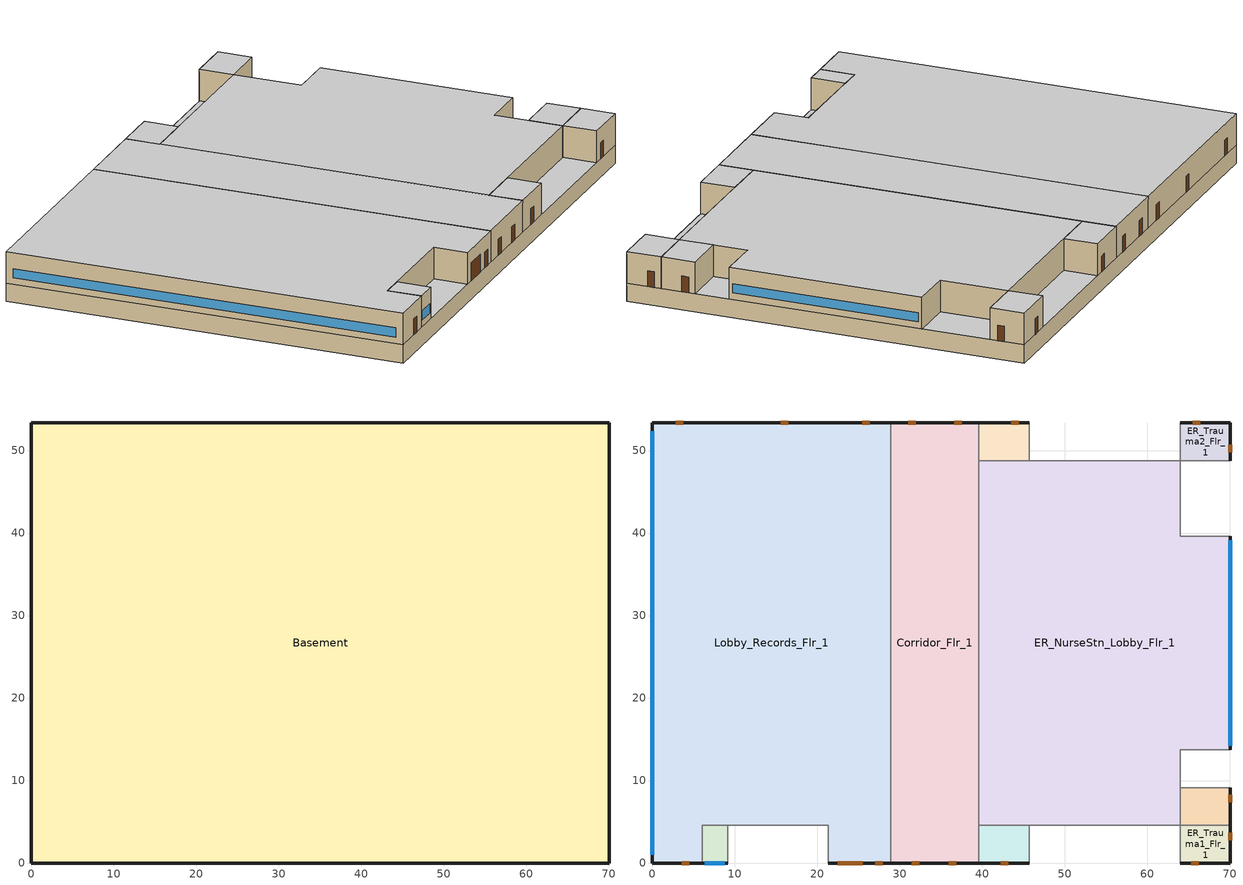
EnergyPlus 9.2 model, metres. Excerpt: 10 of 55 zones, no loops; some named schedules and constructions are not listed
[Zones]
Basement
 floor adiabatic (int-floor-en-std-replaceme-res-replaceme): 70.1,53.34 70.1,0 0,0 0,53.34 z-2.44
 wall ground (Basement_Wall_North_Cfactor): 70.1,53.34 0,53.34 z-2.44:0
 wall ground (Basement_Wall_East_Cfactor): 70.1,0 70.1,53.34 z-2.44:0
 wall ground (Basement_Wall_South_Cfactor): 0,0 70.1,0 z-2.44:0
 wall ground (Basement_Wall_West_Cfactor): 0,53.34 0,0 z-2.44:0
 ceiling adiabatic (int-ceiling-en-std-replaceme-res-replaceme): 0,0 70.1,0 70.1,53.34 0,53.34 z0
ER_Exam1_Mult4_Flr_1
 floor adiabatic (int-floor-en-std-replaceme-res-replaceme): 45.72,4.57 45.72,0 39.62,0 39.62,4.57 z0
 wall outside (ext-wall-en-std-replaceme-res-replaceme): 39.62,0 45.72,0 z0:4.27
 wall adiabatic (int-wall-res-replaceme): 45.72,0 45.72,4.57 39.62,4.57 39.62,0 z0:4.27
 door (ext-door-en-std-replaceme): 42.29,0 43.2,0 z0:2.13
 ceiling adiabatic (int-ceiling-en-std-replaceme-res-replaceme): 39.62,4.57 39.62,0 45.72,0 45.72,4.57 z4.27
ER_Trauma1_Flr_1
 floor adiabatic (int-floor-en-std-replaceme-res-replaceme): 70.1,4.57 70.1,0 64.01,0 64.01,4.57 z0
 wall outside (ext-wall-en-std-replaceme-res-replaceme): 64.01,0 70.1,0 70.1,4.57 z0:4.27
 wall adiabatic (int-wall-res-replaceme): 70.1,4.57 64.01,4.57 64.01,0 z0:4.27
 door (ext-door-en-std-replaceme): 70.1,2.76 70.1,3.67 / 65.38,0 66.29,0 z0:2.13
 ceiling adiabatic (int-ceiling-en-std-replaceme-res-replaceme): 64.01,4.57 64.01,0 70.1,0 70.1,4.57 z4.27
ER_Exam3_Mult4_Flr_1
 floor adiabatic (int-floor-en-std-replaceme-res-replaceme): 70.1,9.14 70.1,4.57 64.01,4.57 64.01,9.14 z0
 wall outside (ext-wall-en-std-replaceme-res-replaceme): 70.1,4.57 70.1,9.14 z0:4.27
 wall adiabatic (int-wall-res-replaceme): 70.1,9.14 64.01,9.14 64.01,4.57 70.1,4.57 z0:4.27
 door (ext-door-en-std-replaceme): 70.1,7.36 70.1,8.27 z0:2.13
 ceiling adiabatic (int-ceiling-en-std-replaceme-res-replaceme): 64.01,9.14 64.01,4.57 70.1,4.57 70.1,9.14 z4.27
ER_Trauma2_Flr_1
 floor adiabatic (int-floor-en-std-replaceme-res-replaceme): 70.1,53.34 70.1,48.77 64.01,48.77 64.01,53.34 z0
 wall outside (ext-wall-en-std-replaceme-res-replaceme): 70.1,48.77 70.1,53.34 64.01,53.34 z0:4.27
 wall adiabatic (int-wall-res-replaceme): 64.01,53.34 64.01,48.77 70.1,48.77 z0:4.27
 door (ext-door-en-std-replaceme): 70.1,49.79 70.1,50.7 / 66.43,53.34 65.52,53.34 z0:2.13
 ceiling adiabatic (int-ceiling-en-std-replaceme-res-replaceme): 64.01,53.34 64.01,48.77 70.1,48.77 70.1,53.34 z4.27
ER_Triage_Mult4_Flr_1
 floor adiabatic (int-floor-en-std-replaceme-res-replaceme): 45.72,53.34 45.72,48.77 39.62,48.77 39.62,53.34 z0
 wall outside (ext-wall-en-std-replaceme-res-replaceme): 45.72,53.34 39.62,53.34 z0:4.27
 wall adiabatic (int-wall-res-replaceme): 39.62,53.34 39.62,48.77 45.72,48.77 45.72,53.34 z0:4.27
 door (ext-door-en-std-replaceme): 44.45,53.34 43.53,53.34 z0:2.13
 ceiling adiabatic (int-ceiling-en-std-replaceme-res-replaceme): 39.62,53.34 39.62,48.77 45.72,48.77 45.72,53.34 z4.27
Office1_Mult4_Flr_1
 floor adiabatic (int-floor-en-std-replaceme-res-replaceme): 9.14,4.57 9.14,0 6.1,0 6.1,4.57 z0
 wall outside (ext-wall-en-std-replaceme-res-replaceme): 6.1,0 9.14,0 z0:4.27
 wall adiabatic (int-wall-res-replaceme): 9.14,0 9.14,4.57 6.1,4.57 6.1,0 z0:4.27
 window (ext-window-en-std-replaceme): 6.41,0 8.84,0 z0.91:2.13
 ceiling adiabatic (int-ceiling-en-std-replaceme-res-replaceme): 6.1,4.57 6.1,0 9.14,0 9.14,4.57 z4.27
Lobby_Records_Flr_1
 floor adiabatic (int-floor-en-std-replaceme-res-replaceme): 0,0 0,53.34 28.96,53.34 28.96,0 21.34,0 21.34,4.57 6.1,4.57 6.1,0 z0
 wall outside (ext-wall-en-std-replaceme-res-replaceme): 28.96,53.34 0,53.34 0,0 6.1,0 / 21.34,0 28.96,0 z0:4.27
 wall adiabatic (int-wall-res-replaceme): 6.1,0 6.1,4.57 21.34,4.57 21.34,0 z0:4.27
 wall to Corridor_Flr_1 (int-wall-res-replaceme): 28.96,0 28.96,15.24 28.96,53.34 z0:4.27
 window (ext-window-en-std-replaceme): 0,52.34 0,1 z0.91:2.13
 door (ext-door-en-std-replaceme): 3.59,0 4.5,0 / 27.05,0 27.97,0 / 26.37,53.34 25.46,53.34 / 3.75,53.34 2.84,53.34 / 16.51,53.34 15.59,53.34 z0:2.13; 22.48,0 25.53,0 z0:2.44
 ceiling adiabatic (int-ceiling-en-std-replaceme-res-replaceme): 0,0 6.1,0 6.1,4.57 21.34,4.57 21.34,0 28.96,0 28.96,53.34 0,53.34 z4.27
Corridor_Flr_1
 floor adiabatic (int-floor-en-std-replaceme-res-replaceme): 39.62,53.34 39.62,0 28.96,0 28.96,53.34 z0
 wall outside (ext-wall-en-std-replaceme-res-replaceme): 39.62,53.34 28.96,53.34 / 28.96,0 39.62,0 z0:4.27
 wall adiabatic (int-wall-res-replaceme): 39.62,0 39.62,53.34 z0:4.27
 door (ext-door-en-std-replaceme): 35.95,0 36.87,0 / 31.97,53.34 31.05,53.34 / 31.5,0 32.41,0 / 37.53,53.34 36.62,53.34 z0:2.13
 ceiling adiabatic (int-ceiling-en-std-replaceme-res-replaceme): 28.96,53.34 28.96,0 39.62,0 39.62,53.34 z4.27
ER_NurseStn_Lobby_Flr_1
 floor adiabatic (int-floor-en-std-replaceme-res-replaceme): 39.62,4.57 39.62,48.77 64.01,48.77 64.01,39.62 70.1,39.62 70.1,13.72 64.01,13.72 64.01,4.57 z0
 wall outside (ext-wall-en-std-replaceme-res-replaceme): 70.1,13.72 70.1,39.62 z0:4.27
 wall adiabatic (int-wall-res-replaceme): 70.1,39.62 64.01,39.62 64.01,48.77 39.62,48.77 39.62,4.57 64.01,4.57 64.01,13.72 70.1,13.72 z0:4.27
 window (ext-window-en-std-replaceme): 70.1,14.2 70.1,39.14 z0.91:2.13
 ceiling adiabatic (int-ceiling-en-std-replaceme-res-replaceme): 39.62,4.57 64.01,4.57 64.01,13.72 70.1,13.72 70.1,39.62 64.01,39.62 64.01,48.77 39.62,48.77 z4.27
[Building]
Hospital: North Axis=0; Terrain=City; Loads Convergence Tolerance Value=0.04; Temperature Convergence Tolerance Value=0.2; Solar Distribution=FullInteriorAndExterior; Maximum Number of Warmup Days=25; Minimum Number of Warmup Days=6
[Site:Location]
New.York-John.F.Kennedy.Intl.AP_NY_USA WMO=744860: Latitude=40.66; Longitude=-73.8; Time Zone=-5; Elevation=7
[SizingPeriod:DesignDay] Day of Month=21; DryBulb Temperature Range Modifier Type=DefaultMultipliers; Humidity Condition Type=Wetbulb; Barometric Pressure=101241; Rain Indicator=No; Snow Indicator=No; Daylight Saving Time Indicator=No
Name | Month | Day Type | Maximum DryBulb Temperature | Daily DryBulb Temperature Range | Wetbulb or DewPoint at Maximum DryBulb | Wind Speed | Wind Direction | Solar Model Indicator | Sky Clearness | ASHRAE Clear Sky Optical Depth for Beam Irradiance taub | ASHRAE Clear Sky Optical Depth for Diffuse Irradiance taud
New.York-John.F.Kennedy.Intl.AP_NY_USA Ann Htg 99.6% Condns DB | 1 | WinterDesignDay | -10.7 | 0 | -10.7 | 7.5 | 320 | ASHRAEClearSky | 0
New.York-John.F.Kennedy.Intl.AP_NY_USA Ann Clg .4% Condns DB=>MWB | 7 | SummerDesignDay | 32.1 | 7.4 | 23.1 | 5.6 | 230 | ASHRAETau |  | 0.541 | 1.8
[Site:GroundTemperature:FCfactorMethod]
January Ground Temperature=14; February Ground Temperature=7.3; March Ground Temperature=3.3; April Ground Temperature=1.2; May Ground Temperature=-0.2; June Ground Temperature=5.6; July Ground Temperature=10.9; August Ground Temperature=16.1; September Ground Temperature=21.7; October Ground Temperature=25; November Ground Temperature=24.8; December Ground Temperature=19.9
[Site:WaterMainsTemperature]
Calculation Method=Correlation; Annual Average Outdoor Air Temperature=12.4667; Maximum Difference In Monthly Average Outdoor Air Temperatures=25.2
[Material]
Std Wood 6inch: Roughness=MediumSmooth; Thickness=0.15; Conductivity=0.12; Density=540; Specific Heat=1210; Thermal Absorptance=0.9; Solar Absorptance=0.7; Visible Absorptance=0.7
[Construction]
InteriorFurnishings: Std Wood 6inch
[Construction:CfactorUndergroundWall] CFactor=0.675682; Height=2.439
Basement_Wall_North_Cfactor; Basement_Wall_East_Cfactor; Basement_Wall_South_Cfactor; Basement_Wall_West_Cfactor
[Zone] Type=1; Floor Area=autocalculate; Part of Total Floor Area=YES
Name | Multiplier | Ceiling Height | Volume
Basement | 1 | 2.439 | 9120.27
ER_Exam1_Mult4_Flr_1; ER_Exam3_Mult4_Flr_1; ER_Triage_Mult4_Flr_1 | 4 | 4.2683 | 118.96
ER_Trauma1_Flr_1; ER_Trauma2_Flr_1 | 1 | 4.2683 | 118.96
Office1_Mult4_Flr_1 | 5 | 4.2683 | 59.5
Lobby_Records_Flr_1 | 1 | 4.2683 | 6294.92
Corridor_Flr_1 | 1 | 4.2683 | 2428.79
ER_NurseStn_Lobby_Flr_1 | 1 | 4.2683 | 5273.95
[InternalMass] Construction=InteriorFurnishings
Name | Zone or ZoneList | Surface Area
Basement_InternalMass_1 | Basement | 7478.69
ER_Exam1_Mult4_Flr_1_InternalMass_1 | ER_Exam1_Mult4_Flr_1 | 55.7418
ER_Trauma1_Flr_1_InternalMass_1 | ER_Trauma1_Flr_1 | 55.7418
ER_Exam3_Mult4_Flr_1_InternalMass_1 | ER_Exam3_Mult4_Flr_1 | 55.7418
ER_Trauma2_Flr_1_InternalMass_1 | ER_Trauma2_Flr_1 | 55.7418
ER_Triage_Mult4_Flr_1_InternalMass_1 | ER_Triage_Mult4_Flr_1 | 55.7418
Office1_Mult4_Flr_1_InternalMass_1 | Office1_Mult4_Flr_1 | 27.8709
Lobby_Records_Flr_1_InternalMass_1 | Lobby_Records_Flr_1 | 2949.62
Corridor_Flr_1_InternalMass_1 | Corridor_Flr_1 | 1138.06
ER_NurseStn_Lobby_Flr_1_InternalMass_1 | ER_NurseStn_Lobby_Flr_1 | 2471.22
[People] Number of People Calculation Method=People; Fraction Radiant=0.3; Sensible Heat Fraction=AUTOCALCULATE; Activity Level Schedule=ACTIVITY_SCH; Enable ASHRAE 55 Comfort Warnings=No; Mean Radiant Temperature Calculation Type=ZoneAveraged; Work Efficiency Schedule=WORK_EFF_SCH; Clothing Insulation Calculation Method=ClothingInsulationSchedule; Clothing Insulation Schedule=CLOTHING_SCH; Air Velocity Schedule=AIR_VELO_SCH; Thermal Comfort Model 1 Type=FANGER
Name | Zone or ZoneList | Number of People Schedule | Number of People
Basement | Basement | BLDG_OCC_SCH | 100.5885
ER_Exam1_Mult4_Flr_1 | ER_Exam1_Mult4_Flr_1 | BLDG_OCC_EXTD_SCH | 5.9976
ER_Trauma1_Flr_1 | ER_Trauma1_Flr_1 | BLDG_OCC_EXTD_SCH | 5.9976
ER_Exam3_Mult4_Flr_1 | ER_Exam3_Mult4_Flr_1 | BLDG_OCC_EXTD_SCH | 5.9976
ER_Trauma2_Flr_1 | ER_Trauma2_Flr_1 | BLDG_OCC_EXTD_SCH | 5.9976
ER_Triage_Mult4_Flr_1 | ER_Triage_Mult4_Flr_1 | BLDG_OCC_EXTD_SCH | 5.9976
Office1_Mult4_Flr_1 | Office1_Mult4_Flr_1 | BLDG_OCC_SCH | 1.05
Lobby_Records_Flr_1 | Lobby_Records_Flr_1 | BLDG_OCC_SCH | 21.1586
Corridor_Flr_1 | Corridor_Flr_1 | BLDG_OCC_EXTD_SCH | 6.1228
ER_NurseStn_Lobby_Flr_1 | ER_NurseStn_Lobby_Flr_1 | BLDG_OCC_EXTD_SCH | 17.7269
[Lights] Design Level Calculation Method=Watts/Area; Return Air Fraction=0; Fraction Radiant=0.7; Fraction Visible=0.2; Fraction Replaceable=1; EndUse Subcategory=LightsWired; Return Air Fraction Calculated from Plenum Temperature=No
Name | Zone or ZoneList | Schedule | Watts per Zone Floor Area
Basement_Lights | Basement | BLDG_LIGHT_OFFICE_BSMT_SCH | 9.00939
ER_Exam1_Mult4_Flr_1_Lights | ER_Exam1_Mult4_Flr_1 | BLDG_LIGHT_EXAM_SCH | 16.275
ER_Trauma1_Flr_1_Lights | ER_Trauma1_Flr_1 | BLDG_LIGHT_EXTD_SCH | 16.275
ER_Exam3_Mult4_Flr_1_Lights | ER_Exam3_Mult4_Flr_1 | BLDG_LIGHT_EXAM_SCH | 16.275
ER_Trauma2_Flr_1_Lights | ER_Trauma2_Flr_1 | BLDG_LIGHT_EXTD_SCH | 16.275
ER_Triage_Mult4_Flr_1_Lights | ER_Triage_Mult4_Flr_1 | BLDG_LIGHT_EXTD_SCH | 16.275
Office1_Mult4_Flr_1_Lights | Office1_Mult4_Flr_1 | BLDG_LIGHT_OFFICE_SCH | 9.00939
Lobby_Records_Flr_1_Lights | Lobby_Records_Flr_1 | BLDG_LIGHT_LOBBYFLR1_SCH | 9.50346
Corridor_Flr_1_Lights | Corridor_Flr_1 | BLDG_LIGHT_CORRIDOR_SCH | 8.91252
ER_NurseStn_Lobby_Flr_1_Lights | ER_NurseStn_Lobby_Flr_1 | BLDG_LIGHT_NURSEFLR1_SCH | 8.58314
[ElectricEquipment] Design Level Calculation Method=EquipmentLevel; Fraction Latent=0; Fraction Radiant=0.5; Fraction Lost=0; EndUse Subcategory=MiscPlug
Name | Zone or ZoneList | Schedule | Design Level
Basement_MiscPlug_Equip | Basement | BLDG_EQUIP_SCH | 30176.5
ER_Exam1_Mult4_Flr_1_MiscPlug_Equip | ER_Exam1_Mult4_Flr_1 | BLDG_EQUIP_EXTD_SCH | 449.8365
ER_Trauma1_Flr_1_MiscPlug_Equip | ER_Trauma1_Flr_1 | BLDG_EQUIP_EXTD_SCH | 1199.56
ER_Exam3_Mult4_Flr_1_MiscPlug_Equip | ER_Exam3_Mult4_Flr_1 | BLDG_EQUIP_EXTD_SCH | 449.8365
ER_Trauma2_Flr_1_MiscPlug_Equip | ER_Trauma2_Flr_1 | BLDG_EQUIP_EXTD_SCH | 1199.56
ER_Triage_Mult4_Flr_1_MiscPlug_Equip | ER_Triage_Mult4_Flr_1 | BLDG_EQUIP_EXTD_SCH | 599.9803
Office1_Mult4_Flr_1_MiscPlug_Equip | Office1_Mult4_Flr_1 | BLDG_EQUIP_SCH | 164.9958
Lobby_Records_Flr_1_MiscPlug_Equip | Lobby_Records_Flr_1 | BLDG_EQUIP_SCH | 1592.8
ER_NurseStn_Lobby_Flr_1_MiscPlug_Equip | ER_NurseStn_Lobby_Flr_1 | BLDG_EQUIP_EXTD_SCH | 18077
[Daylighting:Controls]
Lobby_Records_Flr_1_DaylCtrl: Zone=Lobby_Records_Flr_1; Daylighting Method=SplitFlux; Lighting Control Type=Stepped; Minimum Input Power Fraction for Continuous or ContinuousOff Dimming Control=0.3; Minimum Light Output Fraction for Continuous or ContinuousOff Dimming Control=0.2; Number of Stepped Control Steps=3; Probability Lighting will be Reset When Needed in Manual Stepped Control=1; Glare Calculation Daylighting Reference Point=Lobby_Records_Flr_1_DaylRefPt1; Glare Calculation Azimuth Angle of View Direction Clockwise from Zone yAxis=270; Maximum Allowable Discomfort Glare Index=22; Daylighting Reference Point 1=Lobby_Records_Flr_1_DaylRefPt1; Fraction of Zone Controlled by Reference Point 1=0.077; Illuminance Setpoint at Reference Point 1=269
[ZoneInfiltration:DesignFlowRate] Schedule=INFIL_SCH_PNNL; Design Flow Rate Calculation Method=Flow/ExteriorArea; Flow per Exterior Surface Area=0.00056896; Constant Term Coefficient=0; Temperature Term Coefficient=0; Velocity Term Coefficient=0.224; Velocity Squared Term Coefficient=0
Name | Zone or ZoneList
Basement_Infiltration | Basement
ER_Exam1_Mult4_Flr_1_Infiltration | ER_Exam1_Mult4_Flr_1
ER_Trauma1_Flr_1_Infiltration | ER_Trauma1_Flr_1
ER_Exam3_Mult4_Flr_1_Infiltration | ER_Exam3_Mult4_Flr_1
ER_Trauma2_Flr_1_Infiltration | ER_Trauma2_Flr_1
ER_Triage_Mult4_Flr_1_Infiltration | ER_Triage_Mult4_Flr_1
Office1_Mult4_Flr_1_Infiltration | Office1_Mult4_Flr_1
Lobby_Records_Flr_1_Infiltration | Lobby_Records_Flr_1
Corridor_Flr_1_Infiltration | Corridor_Flr_1
ER_NurseStn_Lobby_Flr_1_Infiltration | ER_NurseStn_Lobby_Flr_1
[Exterior:Lights]
Exterior_Lights: Schedule=Exterior_Lgt_ALWAYS_ON; Design Level=9134.15; Control Option=AstronomicalClock; EndUse Subcategory=General
[Exterior:FuelEquipment] Fuel Use Type=Electricity
Name | Schedule | Design Level | EndUse Subcategory
Elevators | BLDG_ELEVATORS | 162963 | ElevatorLift
Elevators_Lights_Fan | ELEV_LIGHT_FAN_SCH_ADD_DF | 501 | ElevatorLightsFan
[HVACTEMPLATE:THERMOSTAT] Heating Setpoint Schedule=HtgSetP_Sch; Cooling Setpoint Schedule=ClgSetP_Sch
dual_thermostat_Basement; dual_thermostat_ER_Exam1_Mult4_Flr_1; dual_thermostat_ER_Trauma1_Flr_1; dual_thermostat_ER_Exam3_Mult4_Flr_1; dual_thermostat_ER_Trauma2_Flr_1; dual_thermostat_ER_Triage_Mult4_Flr_1; dual_thermostat_Office1_Mult4_Flr_1; dual_thermostat_Lobby_Records_Flr_1; dual_thermostat_Corridor_Flr_1; dual_thermostat_ER_NurseStn_Lobby_Flr_1; dual_thermostat_OR1_Flr_2; dual_thermostat_OR2_Mult5_Flr_2; dual_thermostat_OR3_Flr_2; dual_thermostat_OR4_Flr_2; dual_thermostat_IC_PatRoom1_Mult5_Flr_2; dual_thermostat_IC_PatRoom2_Flr_2; dual_thermostat_IC_PatRoom3_Mult6_Flr_2; dual_thermostat_ICU_Flr_2; dual_thermostat_ICU_NurseStn_Lobby_Flr_2; dual_thermostat_Corridor_Flr_2; dual_thermostat_OR_NurseStn_Lobby_Flr_2; dual_thermostat_PatRoom1_Mult10_Flr_3; dual_thermostat_PatRoom2_Flr_3; dual_thermostat_PatRoom3_Mult10_Flr_3; dual_thermostat_PatRoom4_Flr_3; dual_thermostat_PatRoom5_Mult10_Flr_3; dual_thermostat_PhysTherapy_Flr_3; dual_thermostat_PatRoom6_Flr_3; dual_thermostat_PatRoom7_Mult10_Flr_3; dual_thermostat_PatRoom8_Flr_3; dual_thermostat_NurseStn_Lobby_Flr_3; dual_thermostat_Lab_Flr_3; dual_thermostat_Corridor_SE_Flr_3; dual_thermostat_Corridor_NW_Flr_3; dual_thermostat_PatRoom1_Mult10_Flr_4; dual_thermostat_PatRoom2_Flr_4; dual_thermostat_PatRoom3_Mult10_Flr_4; dual_thermostat_PatRoom4_Flr_4; dual_thermostat_PatRoom5_Mult10_Flr_4; dual_thermostat_Radiology_Flr_4; dual_thermostat_PatRoom6_Flr_4; dual_thermostat_PatRoom7_Mult10_Flr_4; dual_thermostat_PatRoom8_Flr_4; dual_thermostat_NurseStn_Lobby_Flr_4; dual_thermostat_Lab_Flr_4; dual_thermostat_Corridor_SE_Flr_4; dual_thermostat_Corridor_NW_Flr_4; dual_thermostat_Dining_Flr_5; dual_thermostat_NurseStn_Lobby_Flr_5; dual_thermostat_Kitchen_Flr_5; dual_thermostat_Office1_Flr_5; dual_thermostat_Office2_Mult5_Flr_5; dual_thermostat_Office3_Flr_5; dual_thermostat_Office4_Mult6_Flr_5; dual_thermostat_Corridor_Flr_5
[HVACTEMPLATE:ZONE:IDEALLOADSAIRSYSTEM] System Availability Schedule=ALWAYS_ON; Maximum Heating Supply Air Temperature=40; Minimum Cooling Supply Air Temperature=12.8; Maximum Heating Supply Air Humidity Ratio=0.008; Minimum Cooling Supply Air Humidity Ratio=0.0085; Heating Limit=LimitFlowRateAndCapacity; Maximum Heating Air Flow Rate=autosize; Maximum Sensible Heating Capacity=autosize; Cooling Limit=LimitFlowRateAndCapacity; Maximum Cooling Air Flow Rate=autosize; Maximum Total Cooling Capacity=autosize; Heating Availability Schedule=ALWAYS_ON; Cooling Availability Schedule=ALWAYS_ON; Dehumidification Control Type=ConstantSensibleHeatRatio; Cooling Sensible Heat Ratio=0.7; Humidification Control Type=None; Humidification Setpoint=65; Outdoor Air Flow Rate per Person=0.00944; Outdoor Air Flow Rate per Zone=0; Demand Controlled Ventilation Type=None; Outdoor Air Economizer Type=DifferentialEnthalpy; Heat Recovery Type=None; Sensible Heat Recovery Effectiveness=0.7; Latent Heat Recovery Effectiveness=0.65
Name | Template Thermostat | Outdoor Air Method | Outdoor Air Flow Rate per Zone Floor Area
Basement | dual_thermostat_Basement | Sum | 0.000368277
ER_Exam1_Mult4_Flr_1 | dual_thermostat_ER_Exam1_Mult4_Flr_1 | Flow/Area | 0.00237022
ER_Trauma1_Flr_1 | dual_thermostat_ER_Trauma1_Flr_1 | Flow/Area | 0.00237022
ER_Exam3_Mult4_Flr_1 | dual_thermostat_ER_Exam3_Mult4_Flr_1 | Flow/Area | 0.00237022
ER_Trauma2_Flr_1 | dual_thermostat_ER_Trauma2_Flr_1 | Flow/Area | 0.00237022
ER_Triage_Mult4_Flr_1 | dual_thermostat_ER_Triage_Mult4_Flr_1 | Flow/Area | 0.00237022
Office1_Mult4_Flr_1 | dual_thermostat_Office1_Mult4_Flr_1 | Sum | 0.00048257
Lobby_Records_Flr_1 | dual_thermostat_Lobby_Records_Flr_1 | Sum | 0.000338645
Corridor_Flr_1 | dual_thermostat_Corridor_Flr_1 | Sum | 0.000304781
ER_NurseStn_Lobby_Flr_1 | dual_thermostat_ER_NurseStn_Lobby_Flr_1 | Flow/Area | 0.000338645
[Schedule:Compact]
BLDG_LIGHT_EXAM_SCH; BLDG_LIGHT_EXTD_SCH: Through: 12/31, For: Weekdays, Until: 8:00, 0.5, Until: 16:00, 0.9, Until: 24:00, 0.5, For: SummerDesignDay, Until: 24:00, 1, For: WinterDesignDay, Until: 24:00, 0, For: Saturday, Until: 8:00, 0.5, Until: 18:00, 0.8, Until: 24:00, 0.5, For: Sunday Holidays AllOtherDays, Until: 8:00, 0.5, Until: 16:00, 0.7, Until: 24:00, 0.5
BLDG_LIGHT_OFFICE_BSMT_SCH: Through: 12/31, For: Weekdays, Until: 7:00, 0.1, Until: 8:00, 0.447405, Until: 16:00, 0.805329, Until: 22:00, 0.268443, Until: 23:00, 0.3, Until: 24:00, 0.1, For: SummerDesignDay, Until: 24:00, 1, For: WinterDesignDay, Until: 24:00, 0, For: Saturday, Until: 7:00, 0.1, Until: 8:00, 0.178962, Until: 18:00, 0.357924, Until: 19:00, 0.089481, Until: 24:00, 0.1, For: Sunday Holidays AllOtherDays, Until: 8:00, 0.05, Until: 16:00, 0.089481, Until: 24:00, 0.05
BLDG_OCC_SCH: Through: 12/31, For: Weekdays, Until: 07:00, 0, Until: 08:00, 0.1, Until: 09:00, 0.5, Until: 17:00, 0.8, Until: 18:00, 0.5, Until: 20:00, 0.3, Until: 22:00, 0.2, Until: 24:00, 0, For: SummerDesignDay, Until: 24:00, 1, For: WinterDesignDay, Until: 24:00, 0, For: Saturday, Until: 07:00, 0, Until: 08:00, 0.1, Until: 09:00, 0.3, Until: 17:00, 0.4, Until: 19:00, 0.1, Until: 24:00, 0, For: Sunday Holidays AllOtherDays, Until: 08:00, 0, Until: 16:00, 0.05, Until: 24:00, 0
BLDG_OCC_EXTD_SCH: Through: 12/31, For: Weekdays, Until: 07:00, 0.4, Until: 08:00, 0.5, Until: 09:00, 0.6, Until: 17:00, 0.8, Until: 18:00, 0.6, Until: 20:00, 0.5, Until: 24:00, 0.4, For: SummerDesignDay, Until: 24:00, 1, For: WinterDesignDay, Until: 24:00, 0, For: Saturday, Until: 07:00, 0.4, Until: 08:00, 0.5, Until: 17:00, 0.6, Until: 19:00, 0.5, Until: 24:00, 0.4, For: Sunday Holidays AllOtherDays, Until: 08:00, 0.4, Until: 16:00, 0.6, Until: 24:00, 0.4
ACTIVITY_SCH: Through: 12/31, For: AllDays, Until: 24:00, 120
WORK_EFF_SCH: Through: 12/31, For: AllDays, Until: 24:00, 0
AIR_VELO_SCH: Through: 12/31, For: AllDays, Until: 24:00, 0.2
CLOTHING_SCH: Through: 04/30, For: AllDays, Until: 24:00, 1, Through: 09/30, For: AllDays, Until: 24:00, 0.5, Through: 12/31, For: AllDays, Until: 24:00, 1
